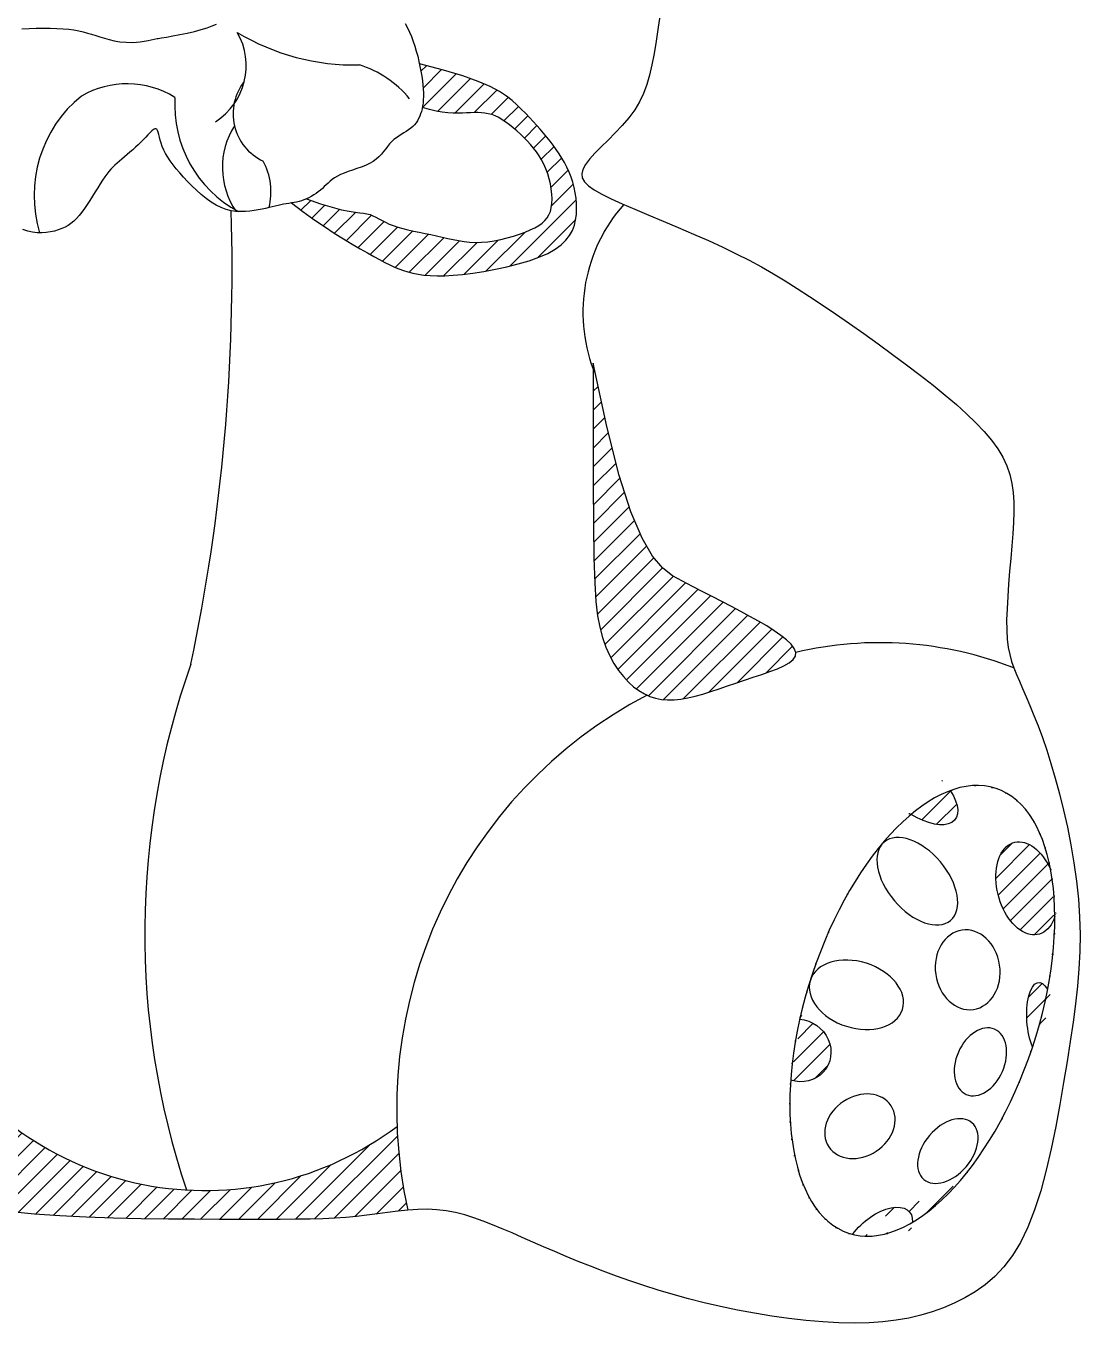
# Model space of a CAD drawing. Extents: x 1133 to 1381, y 1600 to 1873.
# Drawn here: x 1239.2 to 1381, y 1600.2 to 1774.7 of the extents above; entities that cross this region are included whole.
import ezdxf

# ---------------------------------------------------------------- set-up
doc = ezdxf.new("R2010")
doc.units = 0
doc.header["$LTSCALE"] = 10
doc.header["$MEASUREMENT"] = 0
for name, color, linetype in [('3', 3, 'CONTINUOUS'), ('7', 7, 'CONTINUOUS'), ('BH', 3, 'CONTINUOUS')]:
    doc.layers.add(name, color=color, linetype=linetype)
pattern_1 = [(45, (-10207.74603788839, 2496.279357756479), (-1.273452467092719, 1.273452467092719), [])]

msp = doc.modelspace()

# ---------------------------------------------------------------- hatches: boundary and pattern name
at = {"layer": 'BH'}
h = msp.add_hatch(dxfattribs=at)
h.set_pattern_fill('ANSI31', color=256, scale=14.40747, style=0)
h.set_pattern_definition(pattern_1)
h.paths.add_polyline_path([(1292.690759712568, 1741.220122312225), (1291.922071896526, 1741.328717495911), (1291.214935056734, 1741.468755776565), (1290.556759210549, 1741.635695370318), (1289.93408007359, 1741.826595762801), (1289.329936154381, 1742.044921517614), (1288.726491659665, 1742.295738467847), (1288.105910796176, 1742.584112446573), (1287.450357770676, 1742.915109286894), (1286.741996789904, 1743.293794821888), (1285.962992060575, 1743.725234884667), (1285.095507789472, 1744.214495308293), (1284.125710592965, 1744.766831110041), (1283.055776725865, 1745.388254043906), (1281.891884852617, 1746.084965048036), (1280.640213637689, 1746.863165060624), (1279.306941745523, 1747.729055019812), (1277.898247840585, 1748.688835863761), (1276.420310587322, 1749.74870853066), (1274.879308650174, 1750.91487395866), (1275.221222292814, 1750.974521942269), (1275.559666188388, 1751.041102370113), (1275.895507763875, 1751.118948023965), (1276.229614446296, 1751.212391685604), (1276.562853662654, 1751.325766136837), (1276.895586839226, 1751.462248751151), (1278.799124104478, 1750.807970627267), (1280.359449360041, 1750.334932639475), (1281.621596067285, 1750.010255979965), (1282.630597687525, 1749.80106184093), (1283.431487682034, 1749.674471414553), (1284.069299512203, 1749.597605893025), (1284.589066639299, 1749.537586468539), (1285.035822524693, 1749.461534333273), (1285.44907680962, 1749.343477067163), (1285.84624385518, 1749.185067800974), (1286.239214202458, 1748.99486605323), (1286.639878392445, 1748.781431342461), (1287.060126966206, 1748.553323187161), (1287.511850464802, 1748.319101105881), (1288.006939429253, 1748.08732461711), (1288.55728440062, 1747.866553239362), (1289.17092898149, 1747.663337623848), (1289.840529020606, 1747.476192952454), (1290.554893428287, 1747.301625539762), (1291.302831114848, 1747.136141700326), (1292.073150990531, 1746.976247748742), (1292.854661965675, 1746.818449999562), (1293.636172950646, 1746.659254767357), (1294.406492855638, 1746.495168366706), (1295.157578085034, 1746.324735093511), (1295.893975019282, 1746.154651168952), (1296.62337753284, 1745.993650795541), (1297.353479500198, 1745.850468175802), (1298.091974795796, 1745.733837512225), (1298.846557294144, 1745.652493007326), (1299.624920869683, 1745.615168863636), (1300.434759396923, 1745.63059928365), (1301.279919813063, 1745.704781753044), (1302.148861306418, 1745.832766890107), (1303.02619612801, 1746.00686859632), (1303.896536528939, 1746.219400773112), (1304.744494760229, 1746.462677321962), (1305.554683072953, 1746.729012144326), (1306.31171371816, 1747.010719141657), (1307.000198946873, 1747.300112215402), (1307.607956790425, 1747.592067299429), (1308.135628400913, 1747.891708457108), (1308.587060710688, 1748.206721784238), (1308.966100652111, 1748.544793376568), (1309.276595157531, 1748.913609329908), (1309.522391159308, 1749.320855740007), (1309.707335589817, 1749.774218702663), (1309.835275381367, 1750.281384313641), (1309.90976603377, 1750.846719673731), (1309.933197316523, 1751.461315903816), (1309.90766756658, 1752.112945129767), (1309.835275120922, 1752.789379477472), (1309.718118316454, 1753.478391072817), (1309.558295490153, 1754.167752041678), (1309.357904978953, 1754.845234509941), (1309.119045119809, 1755.498610603494), (1308.843930821229, 1756.118272706288), (1308.535243277967, 1756.705094234627), (1308.195780256336, 1757.262568862874), (1307.82833952269, 1757.794190265387), (1307.435718843319, 1758.303452116563), (1307.02071598453, 1758.793848090745), (1306.586128712706, 1759.268871862319), (1306.134754794086, 1759.732017105658), (1305.669450283684, 1760.185205341446), (1305.193304390954, 1760.624069475849), (1304.709464613959, 1761.042670261306), (1304.221078450857, 1761.435068450284), (1303.731293399687, 1761.795324795239), (1303.24325695856, 1762.11750004866), (1302.76011662561, 1762.395654963004), (1302.285019898902, 1762.623850290733), (1301.819715389298, 1762.798272104634), (1301.360356158782, 1762.923607758808), (1300.901696382043, 1763.006669927685), (1300.438490233815, 1763.05427128566), (1299.965491888812, 1763.073224507178), (1299.47745552177, 1763.070342266643), (1298.969135307401, 1763.052437238488), (1298.435285420392, 1763.026322097128), (1297.870414213399, 1762.999659686873), (1297.268046750389, 1762.983513531572), (1296.621462273341, 1762.989797325006), (1295.923940024164, 1763.030424760895), (1295.168759244745, 1763.11730953302), (1294.349199177037, 1763.262365335106), (1293.458539062925, 1763.477505860927), (1292.490058144343, 1763.774644804218), (1292.525369901779, 1763.962470924456), (1292.577777273806, 1764.360653639062), (1292.611534799231, 1764.78396649577), (1292.62620877432, 1765.235009162572), (1292.621365495363, 1765.716381307395), (1292.5965712586, 1766.230682598225), (1292.551392360274, 1766.780512703039), (1292.485539665431, 1767.366954816558), (1292.399302313939, 1767.98502624074), (1292.293114014396, 1768.628227804244), (1292.167408475449, 1769.290060335808), (1292.09501394056, 1769.627042499966), (1295.329581041515, 1768.794228714785), (1297.93948111057, 1768.012018453941), (1300.009156113112, 1767.275378671478), (1301.623048014573, 1766.579276321427), (1302.865598780385, 1765.918678357819), (1303.821250375957, 1765.288551734711), (1304.574444766697, 1764.683863406137), (1305.209623918061, 1764.099580326139), (1305.797680716734, 1763.531071579082), (1306.355311734638, 1762.975314770545), (1306.885664464997, 1762.429689636487), (1307.391886401032, 1761.891575912829), (1307.877125035939, 1761.358353335507), (1308.344527862964, 1760.827401640434), (1308.797242375284, 1760.296100563544), (1309.238416066117, 1759.761829840783), (1309.670205552098, 1759.221998323677), (1310.090803943507, 1758.674131326208), (1310.497413474033, 1758.115783277997), (1310.887236377317, 1757.544508608618), (1311.257474887048, 1756.957861747693), (1311.605331236944, 1756.353397124803), (1311.928007660621, 1755.728669169561), (1312.222706391816, 1755.081232311572), (1312.48657137474, 1754.409747311018), (1312.716513395873, 1753.717300250404), (1312.909384952191, 1753.008083542882), (1313.062038540767, 1752.286289601538), (1313.171326658578, 1751.556110839485), (1313.234101802671, 1750.821739669849), (1313.247216470047, 1750.087368505758), (1313.207523157729, 1749.357189760296), (1313.109426314342, 1748.635337618611), (1312.93753819505, 1747.925713353783), (1312.674023006588, 1747.232160010981), (1312.301044955671, 1746.558520635295), (1311.800768249061, 1745.908638271876), (1311.155357093496, 1745.286355965829), (1310.346975695737, 1744.69551676228), (1309.357788262521, 1744.139963706357), (1308.179926064064, 1743.623306931651), (1306.845388624497, 1743.148224925633), (1305.396142531388, 1742.717163264224), (1303.874154372321, 1742.332567523345), (1302.321390734907, 1741.996883278944), (1300.779818206733, 1741.712556106928), (1299.291403375362, 1741.482031583242), (1297.898112828403, 1741.307755283809), (1296.632820391762, 1741.191008224596), (1295.492028844455, 1741.128413181699), (1294.463148203915, 1741.115428371249), (1293.5335884875, 1741.147512009389)])
h = msp.add_hatch(dxfattribs=at)
h.set_pattern_fill('ANSI31', color=256, scale=14.40747, style=0)
h.set_pattern_definition(pattern_1)
h.paths.add_polyline_path([(1315.46161203826, 1729.368623130582), (1315.463354597181, 1720.409853832431), (1315.475552509652, 1713.208999187458), (1315.508661129194, 1707.532502293234), (1315.573135809334, 1703.14680624728), (1315.679431903647, 1699.818354147177), (1315.838004765679, 1697.31358909046), (1316.059309748907, 1695.398954174689), (1316.353802206928, 1693.840892497419), (1316.72864599371, 1692.444241396091), (1317.177838965015, 1691.16741516764), (1317.692087477053, 1690.007222348917), (1318.262097886001, 1688.960471476748), (1318.878576548117, 1688.023971087978), (1319.532229819582, 1687.194529719429), (1320.213764056603, 1686.468955907931), (1320.913885615386, 1685.844058190347), (1321.625624262691, 1685.316790169862), (1322.351303407429, 1684.884685715233), (1323.095569869041, 1684.545423761587), (1323.863070467012, 1684.296683244038), (1324.658452020763, 1684.136143097727), (1325.486361349755, 1684.061482257777), (1326.351445273454, 1684.070379659306), (1327.258350611299, 1684.160514237439), (1328.210272050486, 1684.328017553491), (1329.204595748921, 1684.562831673496), (1330.237255732261, 1684.853351289668), (1331.304186026167, 1685.187971094216), (1332.401320656321, 1685.555085779355), (1333.524593648312, 1685.943090037305), (1334.669939027868, 1686.340378560291), (1335.833290820579, 1686.735346040514), (1337.005452185307, 1687.119385207374), (1338.156702813676, 1687.495880938954), (1339.252191530441, 1687.87121615055), (1340.257067160406, 1688.25177375742), (1341.136478528399, 1688.64393667484), (1341.85557445915, 1689.054087818078), (1342.379503777489, 1689.488610102408), (1342.673415308218, 1689.953886443112), (1342.712525993848, 1690.454558960706), (1342.512325248073, 1690.988306596792), (1342.098370602298, 1691.551067498185), (1341.496219587925, 1692.138779811727), (1340.731429736379, 1692.747381684263), (1339.829558579091, 1693.372811262623), (1338.81616364746, 1694.011006693647), (1337.716802472891, 1694.657906124168), (1336.554273534315, 1695.310173031783), (1335.34033910057, 1695.967372217116), (1334.084002388046, 1696.629793811544), (1332.794266613089, 1697.297727946458), (1331.480134992014, 1697.971464753236), (1330.150610741239, 1698.651294363246), (1328.814697077079, 1699.33750690789), (1327.481397215906, 1700.030392518536), (1326.154777129614, 1700.776179021084), (1324.81915381231, 1701.804845019395), (1323.453907013662, 1703.392306811889), (1322.038416483327, 1705.814480696929), (1320.552061970971, 1709.347282972933), (1318.974223226234, 1714.266629938284), (1317.284279998776, 1720.848437891369)])
h = msp.add_hatch(dxfattribs=at)
h.set_pattern_fill('ANSI31', color=256, scale=14.40747, style=0)
h.set_pattern_definition(pattern_1)
edge = h.paths.add_edge_path()
edge.add_ellipse((1358.887797305686, 1672.152991118252), major_axis=(-5.244780581926871, 4.191581197285138), ratio=0.4802735510047861, start_angle=104.4212186073797, end_angle=235.5547572200572)
edge.add_ellipse((1359.746035014619, 1642.240345702668), major_axis=(9.91740394054422, 29.91264612325747), ratio=0.4950659604083599, start_angle=38.64353683869609, end_angle=381.6034940721556, ccw=False)
edge = h.paths.add_edge_path(flags=0)
edge.add_ellipse((1359.746035014619, 1642.240345702668), major_axis=(9.917403941151106, 29.91264612342398), ratio=0.4950659604190794, start_angle=304.0910340395082, end_angle=318.067347118096, ccw=False)
edge.add_ellipse((1373.763902592547, 1658.720879851442), major_axis=(-1.660161194795101, 6.181621112289347), ratio=0.6107066536241308, start_angle=-75.87848498156097, end_angle=223.5672030861444, ccw=False)
edge = h.paths.add_edge_path()
edge.add_ellipse((1375.766454746508, 1640.906660293707), major_axis=(-0.3814385650454149, 5.14421312684004), ratio=0.3770377288368276, start_angle=-36.05979278104557, end_angle=131.6624473591899)
edge.add_ellipse((1359.746035014619, 1642.240345702668), major_axis=(9.917403941544599, 29.91264612524509), ratio=0.4950659603877738, start_angle=-75.17077935836068, end_angle=270.09398425783365, ccw=False)
edge = h.paths.add_edge_path(flags=16)
edge.add_ellipse((1353.833736631383, 1611.660857582598), major_axis=(4.195824215464185, 3.524738492816142), ratio=0.5290023548918223, start_angle=-26.97552254909455, end_angle=115.1540207046793)
edge.add_ellipse((1359.746035014619, 1642.240345702668), major_axis=(9.917403941407358, 29.91264612328583), ratio=0.4950659604232907, start_angle=-150.46028176630352, end_angle=182.0417030491854, ccw=False)
edge = h.paths.add_edge_path(flags=16)
edge.add_ellipse((1343.153456810107, 1636.905606190026), major_axis=(-3.623665742859974, 2.476843016601896), ratio=0.9397016591384515, start_angle=107.7270927359118, end_angle=301.2886008197852)
edge.add_ellipse((1359.746035014619, 1642.240345702668), major_axis=(9.917403941484888, 29.9126461215739), ratio=0.4950659604394461, start_angle=-242.74796330536242, end_angle=101.47361349761712, ccw=False)
h = msp.add_hatch(dxfattribs=at)
h.set_pattern_fill('ANSI31', color=256, scale=14.40747, style=0)
h.set_pattern_definition(pattern_1)
edge = h.paths.add_edge_path()
edge.add_line((1231.568657806907, 1615.873993370062), (1229.104920840517, 1616.189635469076))
edge.add_line((1229.104920840517, 1616.189635469076), (1226.842991693717, 1616.450294738081))
edge.add_line((1226.842991693717, 1616.450294738081), (1224.769110748653, 1616.625425163495))
edge.add_line((1224.769110748653, 1616.625425163496), (1222.869518387479, 1616.684480731727))
edge.add_line((1222.869518387479, 1616.684480731727), (1221.130454992363, 1616.596915429167))
edge.add_ellipse((1115.306501441992, 1652.950640550118), major_axis=(79.12111752024055, 79.12111752024052), ratio=0.9999999999978076, start_angle=296.040855133654, end_angle=307.8852115983602)
edge.add_ellipse((1263.255914870704, 1660.991554370952), major_axis=(-30.35174460919703, 30.35174460919704), ratio=0.9999999999997504, start_angle=75.67732001859983, end_angle=171.9830050874782)
edge.add_ellipse((1351.866906764099, 1629.049845362104), major_axis=(-44.42947999925751, 44.42947999925752), ratio=0.9999999999944876, start_angle=47.14018280655269, end_angle=57.53012410751355)
edge.add_line((1290.530679807111, 1615.418093876417), (1289.182491742498, 1615.277327715596))
edge.add_line((1289.182491742496, 1615.277327715596), (1287.815957514214, 1615.106015546724))
edge.add_line((1287.815957514214, 1615.106015546724), (1286.43260596276, 1614.920957673106))
edge.add_line((1286.43260596276, 1614.920957673106), (1285.033965928584, 1614.738954398084))
edge.add_line((1285.033965928582, 1614.738954398083), (1283.621566252157, 1614.576806024997))
edge.add_line((1283.621566252157, 1614.576806024997), (1282.189546348249, 1614.447749156483))
edge.add_line((1282.189546348249, 1614.447749156483), (1280.702487929006, 1614.35076559259))
edge.add_line((1280.702487929007, 1614.35076559259), (1279.117583280869, 1614.281273432622))
edge.add_line((1279.117583280869, 1614.281273432622), (1277.392024690324, 1614.234690775946))
edge.add_line((1277.392024690325, 1614.234690775944), (1275.48300444386, 1614.206435721888))
edge.add_line((1275.48300444386, 1614.20643572189), (1273.347714827891, 1614.191926369809))
edge.add_line((1273.347714827891, 1614.191926369809), (1270.943348128905, 1614.186580819045))
edge.add_line((1270.943348128903, 1614.186580819045), (1268.227096633387, 1614.18581716894))
edge.add_line((1268.227096633389, 1614.185817168938), (1265.17602763839, 1614.187217194438))
edge.add_line((1265.17602763839, 1614.18721719444), (1261.846708483428, 1614.197017373002))
edge.add_line((1261.846708483428, 1614.197017373002), (1258.315581518631, 1614.223617857653))
edge.add_line((1258.315581518631, 1614.223617857653), (1254.659089094172, 1614.275418801444))
edge.add_line((1254.659089094172, 1614.275418801442), (1250.953673560154, 1614.360820357422))
edge.add_line((1250.953673560154, 1614.360820357422), (1247.275777266705, 1614.488222678641))
edge.add_line((1247.275777266705, 1614.488222678641), (1243.701842563974, 1614.66602591815))
edge.add_line((1243.701842563973, 1614.666025918152), (1240.308311802088, 1614.902630228977))
edge.add_line((1240.308311802088, 1614.902630228977), (1237.156593669841, 1615.199944736418))
edge.add_line((1237.156593669841, 1615.199944736418), (1234.247962210738, 1615.533914454643))
edge.add_line((1234.24796221074, 1615.533914454643), (1231.568657806907, 1615.87399337006))

# ---------------------------------------------------------------- linework, layer by layer
at = {"layer": '3', "extrusion": (0, 0, -1)}
for centre, major_axis, ratio, start_param, end_param in [((1358.887797305686, 1672.152991118252), (-5.244780581926863, 4.191581197285135), 0.4802735510047861, 2.171979224953703, 4.460691233536043), ((1359.078517213275, 1659.673511780882), (-4.466240617221936, 5.272944753033991), 0.5866003885734606, 3.141592653587757, 9.424777960767344), ((1373.763902592547, 1658.720879851442), (-1.660161194795101, 6.181621112289347), 0.6107066536241308, 2.381201513851539, 7.607514701532894), ((1350.878789386294, 1644.396319272802), (-6.197175673009455, 1.965447892015044), 0.6841129477380247, 3.14159265358297, 9.424777960762556), ((1375.766454746508, 1640.906660293707), (-0.3814385650454147, 5.14421312684004), 0.3770377288368277, 3.985242099528007, 6.912547418795713), ((1343.153456810107, 1636.905606190026), (-3.623665742859975, 2.476843016601896), 0.9397016591384515, 1.024707224147448, 4.40299284533666), ((1353.833736631383, 1611.660857582598), (4.195824215464185, 3.524738492816142), 0.5290023548918223, 4.273368498973212, 6.753996993107259)]:
    msp.add_ellipse(centre, major_axis=major_axis, ratio=ratio, start_param=start_param, end_param=end_param, dxfattribs=at)
for centre, major_axis, ratio in [((1365.849053305445, 1647.765610893457), (-0.7628771301416303, 5.334739512633853), 0.806265938213834), ((1367.565524972999, 1635.381394395181), (1.907192825234213, 4.382107583181086), 0.6768939988328125), ((1351.35438658364, 1626.712442775608), (4.195824215479459, 2.762632949278189), 0.7983017941967911), ((1363.178982100042, 1623.3782313764), (3.242227177804592, 3.810527717799648), 0.6478839219129526)]:
    msp.add_ellipse(centre, major_axis=major_axis, ratio=ratio, dxfattribs=at)
at = {"layer": '7'}
for points in [[(1324.54352718273, 1776.595957395632), (1324.220177387368, 1774.552803843555), (1323.92914259043, 1772.698163218771), (1323.653666860684, 1771.021673289308), (1323.371010004972, 1769.500616853165), (1323.058431830184, 1768.112276708307), (1322.69319214317, 1766.833935652723), (1322.252550750844, 1765.6428764844), (1321.713767460073, 1764.516382001315), (1321.054102077705, 1763.431735001444), (1320.261985033094, 1762.371200125695), (1319.3705292455, 1761.336969386612), (1318.424018256543, 1760.336216639616), (1317.466735607972, 1759.376115740184), (1316.542964841456, 1758.463840543765), (1315.696989498694, 1757.606564905796), (1314.973093121382, 1756.811462681751), (1314.415559251167, 1756.085707727058), (1314.062088743212, 1755.432289148392), (1313.924051706266, 1754.837457057311), (1314.006235562498, 1754.283276816541), (1314.313427734125, 1753.751813788844), (1314.850415643312, 1753.22513333698), (1315.621986712255, 1752.685300823699), (1316.63292836314, 1752.114381611766), (1317.888028018138, 1751.494441063915), (1319.383495650802, 1750.812127838759), (1321.081231439877, 1750.072423778283), (1322.934558115523, 1749.284894020337), (1324.896798407846, 1748.459103702744), (1326.921275047003, 1747.604617963343), (1328.961310763079, 1746.731001939977), (1330.970228286231, 1745.847820770476), (1332.901350346541, 1744.964639592685), (1334.720367155865, 1744.087436617641), (1336.442438852691, 1743.207842349138), (1338.095093057211, 1742.313900364217), (1339.705857389634, 1741.393654239861), (1341.302259470147, 1740.435147553111), (1342.91182691894, 1739.426423880963), (1344.562087356202, 1738.355526800433), (1346.28056840214, 1737.210499888526), (1348.085821280101, 1735.984169292116), (1349.960491625927, 1734.688491437395), (1351.87824867866, 1733.340205320419), (1353.812761677324, 1731.956049937242), (1355.737699860887, 1730.552764283935), (1357.626732468399, 1729.147087356519), (1359.453528738877, 1727.755758151075), (1361.191757911296, 1726.395515663637), (1362.818679782818, 1725.079312688098), (1364.325916382888, 1723.804957209593), (1365.708680299114, 1722.566471011109), (1366.96218411906, 1721.357875875627), (1368.081640430288, 1720.173193586121), (1369.062261820431, 1719.006445925565), (1369.899260877002, 1717.851654676941), (1370.587850187638, 1716.702841623222), (1371.12663342308, 1715.552832906651), (1371.527778586846, 1714.389672106552), (1371.806844765653, 1713.200207161501), (1371.979391046176, 1711.971286010092), (1372.060976515135, 1710.689756590895), (1372.067160259225, 1709.342466842509), (1372.013501365145, 1707.916264703505), (1371.91555891964, 1706.397998112476), (1371.788293582995, 1704.782485955731), (1371.644272310223, 1703.096430910553), (1371.495463629926, 1701.374506601947), (1371.353836070683, 1699.651386654907), (1371.231358161142, 1697.96174469445), (1371.139998429859, 1696.34025434557), (1371.091725405486, 1694.821589233274), (1371.098507616623, 1693.440422982565), (1371.169720410766, 1692.21987134347), (1371.304366410926, 1691.136818565952), (1371.498855059011, 1690.156591025028), (1371.749595796928, 1689.244515095694), (1372.052998066581, 1688.365917152929), (1372.405471309876, 1687.486123571733), (1372.803424968719, 1686.570460727107), (1373.243268485014, 1685.584254994048), (1373.721012349246, 1684.497814589524), (1374.231071246078, 1683.301375098486), (1374.767460908781, 1681.990153947883), (1375.324197070617, 1680.559368564642), (1375.895295464807, 1679.004236375697), (1376.474771824662, 1677.319974807973), (1377.056641883381, 1675.50180128841), (1377.634921374225, 1673.544933243955), (1378.202628653504, 1671.44956994582), (1378.748792569573, 1669.235838042419), (1379.261444593809, 1666.92884602644), (1379.728616197608, 1664.553702390582), (1380.138338852392, 1662.135515627557), (1380.478644029485, 1659.69939423004), (1380.737563200335, 1657.270446690743), (1380.90312783634, 1654.873781502358), (1380.966848897953, 1652.525840562821), (1380.934155302175, 1650.208399391022), (1380.813955455087, 1647.894566911093), (1380.615157762746, 1645.557452047147), (1380.346670631234, 1643.17016372332), (1380.017402466654, 1640.705810863736), (1379.636261675039, 1638.13750239253), (1379.212156662497, 1635.438347233829), (1378.751288089434, 1632.595542727831), (1378.24902563353, 1629.652639879072), (1377.698031226846, 1626.667278108205), (1377.090966801437, 1623.697096835822), (1376.420494289314, 1620.799735482558), (1375.679275622508, 1618.032833469035), (1374.859972733098, 1615.454030215877), (1373.955247553075, 1613.1209651437), (1372.960280514009, 1611.077005312181), (1371.880326045413, 1609.308428337192), (1370.723157076316, 1607.787239473621), (1369.496546535718, 1606.485443976379), (1368.208267352651, 1605.375047100395), (1366.866092456141, 1604.428054100548), (1365.477794775217, 1603.61647023176), (1364.051147238886, 1602.912300748949), (1362.590843632664, 1602.292343972564), (1361.089261168001, 1601.752570485327), (1359.535697912877, 1601.293743935503), (1357.919451935233, 1600.916627971348), (1356.22982130303, 1600.621986241129), (1354.456104084202, 1600.41058239312), (1352.587598346736, 1600.283180075592), (1350.613602158548, 1600.240542936797), (1348.529019360371, 1600.282289150304), (1346.351176884007, 1600.403454990872), (1344.103007434009, 1600.597931258528), (1341.807443714899, 1600.859608753333), (1339.487418431258, 1601.182378275338), (1337.165864287612, 1601.560130624568), (1334.865713988534, 1601.986756601074), (1332.609900238554, 1602.456147004918), (1330.417278817278, 1602.962574460718), (1328.290397804312, 1603.501838891503), (1326.227728354317, 1604.070122044877), (1324.227741621955, 1604.663605668453), (1322.288908761886, 1605.278471509837), (1320.409700928771, 1605.910901316647), (1318.588589277273, 1606.55707683648), (1316.824044962028, 1607.213179816958), (1315.114539137719, 1607.875392005215), (1313.458542958988, 1608.539895146572), (1311.854527580492, 1609.202870985866), (1310.300964156895, 1609.860501267935), (1308.796323842855, 1610.508967737638), (1307.339077793034, 1611.144452139813), (1305.927697162073, 1611.763136219308), (1304.560653104651, 1612.36120172096), (1303.235270140165, 1612.933939465722), (1301.944286247173, 1613.473076578955), (1300.679292768942, 1613.969449262082), (1299.431881048788, 1614.413893716577), (1298.193642429975, 1614.797246143871), (1296.956168255794, 1615.110342745435), (1295.711049869564, 1615.344019722717), (1294.449878614572, 1615.489113277154), (1293.165902083621, 1615.540786960524), (1291.85899286765, 1615.511513725831), (1290.530679807111, 1615.418093876417), (1289.182491742496, 1615.277327715596), (1287.815957514214, 1615.106015546724), (1286.43260596276, 1614.920957673106), (1285.033965928582, 1614.738954398083), (1283.621566252157, 1614.576806024985), (1282.189546348249, 1614.447749156483), (1280.702487929007, 1614.350765592577), (1279.117583280869, 1614.281273432622), (1277.392024690325, 1614.234690775944), (1275.48300444386, 1614.20643572189), (1273.347714827891, 1614.191926369809), (1270.943348128903, 1614.186580819045), (1268.227096633389, 1614.185817168938), (1265.17602763839, 1614.18721719444), (1261.846708483428, 1614.19701737299), (1258.315581518631, 1614.22361785764), (1254.659089094172, 1614.275418801442), (1250.953673560154, 1614.360820357422), (1247.275777266705, 1614.488222678641), (1243.701842563973, 1614.666025918139), (1240.308311802088, 1614.902630228977), (1237.156593669841, 1615.199944736418)], [(1290.166094582297, 1775.048689782676), (1290.478804481301, 1774.494021340959), (1290.763756481812, 1773.906423747727), (1291.023552884388, 1773.290663068719), (1291.260795989539, 1772.651505369719), (1291.478088097821, 1771.993716716503), (1291.677525508272, 1771.322352025751), (1291.859180513762, 1770.643621617863), (1292.022619405696, 1769.964024664114), (1292.167408475449, 1769.290060335808), (1292.293114014396, 1768.628227804256), (1292.399302313939, 1767.98502624074), (1292.485539665431, 1767.366954816569), (1292.551392360274, 1766.780512703028), (1292.5965712586, 1766.230682598225), (1292.621365495363, 1765.716381307395), (1292.62620877432, 1765.235009162561), (1292.611534799231, 1764.78396649577), (1292.577777273806, 1764.360653639062), (1292.525369901779, 1763.962470924444), (1292.454746386909, 1763.58681868398), (1292.366340432882, 1763.231097249678), (1292.260296603592, 1762.893068018046), (1292.135602903303, 1762.571936643397), (1291.990958196369, 1762.26726984452), (1291.825061347165, 1761.978634340183), (1291.636611220114, 1761.705596849175), (1291.424306679546, 1761.44772409028), (1291.186846589861, 1761.204582782268), (1290.922929815433, 1760.975739643927), (1290.632556366865, 1760.759894838509), (1290.320930839513, 1760.55228230715), (1289.994558974975, 1760.347269435466), (1289.659946514834, 1760.139223609072), (1289.323599200692, 1759.922512213561), (1288.992022774151, 1759.69150263457), (1288.671722976769, 1759.440562257696), (1288.369205550147, 1759.16405846855), (1288.088012506583, 1758.858597256254), (1287.819830941338, 1758.529739023981), (1287.553384220317, 1758.185282778368), (1287.277395709496, 1757.833027526091), (1286.980588774783, 1757.480772273826), (1286.651686782154, 1757.136316028213), (1286.279413097565, 1756.807457795927), (1285.85249108692, 1756.501996583645), (1285.364270428558, 1756.225565007577), (1284.826606050094, 1755.975130122235), (1284.255979191605, 1755.745492591679), (1283.66887109309, 1755.531453079981), (1283.0817629946, 1755.3278122512), (1282.511136136111, 1755.129370769419), (1281.973471757647, 1754.9309292987), (1281.485251099282, 1754.727288503102), (1281.058473660616, 1754.514404454527), (1280.687211979895, 1754.292854856196), (1280.361056854912, 1754.064372819174), (1280.069599083512, 1753.830691454514), (1279.802429463516, 1753.593543873278), (1279.549138792789, 1753.354663186508), (1279.299317869127, 1753.115782505258), (1279.042557490373, 1752.878634940602), (1278.770544750938, 1752.645098029749), (1278.4833519315, 1752.417627014482), (1278.18314760937, 1752.198821562804), (1277.872100361794, 1751.991281342665), (1277.552378766088, 1751.79760602203), (1277.226151399467, 1751.620395268876), (1276.895586839226, 1751.462248751151), (1276.562853662654, 1751.325766136837), (1276.229614446296, 1751.212391685604), (1275.895507763875, 1751.118948023954), (1275.559666188388, 1751.041102370113), (1275.221222292814, 1750.974521942269), (1274.879308650174, 1750.91487395866), (1274.533057833443, 1750.857825637484), (1274.181602415647, 1750.799044196954), (1273.824074969736, 1750.734196855296), (1273.459174351179, 1750.659961813313), (1273.083864545109, 1750.577061202215), (1272.694675819079, 1750.487228135848), (1272.288138440688, 1750.39219572802), (1271.86078267747, 1750.293697092546), (1271.409138797046, 1750.193465343247), (1270.929737066946, 1750.093233593949), (1270.419107754751, 1749.994734958475), (1269.875009990294, 1749.901291237395), (1269.300118352385, 1749.82257897825), (1268.698336282025, 1749.76986341536), (1268.073567220306, 1749.754409783027), (1267.429714608228, 1749.78748331556), (1266.770681886883, 1749.880349247269), (1266.100372497318, 1750.044272812431), (1265.42268988053, 1750.290519245378), (1264.741826625659, 1750.62609321124), (1264.063131913857, 1751.040957098458), (1263.392244074394, 1751.520812726299), (1262.734801436489, 1752.051361914057), (1262.096442329388, 1752.618306480977), (1261.482805082314, 1753.207348246351), (1260.899528024511, 1753.804189029439), (1260.352249485222, 1754.394530649532), (1259.845740357694, 1754.966674594783), (1259.381301791414, 1755.519321028893), (1258.959367499898, 1756.053769784483), (1258.580371196607, 1756.571320694136), (1258.244746595055, 1757.073273590464), (1257.952927408753, 1757.560928306071), (1257.705347351215, 1758.035584673546), (1257.502440135904, 1758.498542525505), (1257.342904609335, 1758.949079729793), (1257.21850014986, 1759.378386295295), (1257.11925126879, 1759.775630266195), (1257.035182477453, 1760.129979686601), (1256.956318287232, 1760.430602600693), (1256.872683209407, 1760.666667052606), (1256.774301755337, 1760.827341086497), (1256.651198436351, 1760.901792746521), (1256.495421776404, 1760.883089581066), (1256.307116349897, 1760.779897155557), (1256.088450743897, 1760.604780539672), (1255.841593545447, 1760.370304803066), (1255.56871334157, 1760.08903501543), (1255.271978719311, 1759.773536246417), (1254.953558265715, 1759.436373565693), (1254.615620567825, 1759.090112042952), (1254.260840214185, 1758.745439208338), (1253.893915799499, 1758.405532433968), (1253.520051919968, 1758.071691552448), (1253.14445317177, 1757.745216396355), (1252.772324151105, 1757.427406798317), (1252.408869454199, 1757.119562590922), (1252.059293677228, 1756.822983606777), (1251.728801416421, 1756.538969678479), (1251.420790116961, 1756.267087526663), (1251.131428620178, 1755.999971424018), (1250.855078616303, 1755.728522531284), (1250.586101795701, 1755.443642009226), (1250.31885984863, 1755.136231018545), (1250.04771446538, 1754.797190719983), (1249.767027336282, 1754.417422274291), (1249.471160151599, 1753.987826842198), (1249.155992607057, 1753.503205087749), (1248.823476419884, 1752.973955688369), (1248.477081312776, 1752.414376824776), (1248.120277008376, 1751.838766677691), (1247.756533229376, 1751.261423427841), (1247.389319698399, 1750.696645255959), (1247.022106138113, 1750.158730342777), (1246.65836227121, 1749.661976869002), (1246.300039814922, 1749.217577854482), (1245.943018464946, 1748.824305675578), (1245.581659911622, 1748.477827547704), (1245.210325845183, 1748.173810686314), (1244.823377955991, 1747.907922306871), (1244.415177934281, 1747.675829624808), (1243.980087470391, 1747.473199855587), (1243.512468254605, 1747.29570021464), (1243.008272270657, 1747.14109209663), (1242.469812675899, 1747.015513612996), (1241.900992921204, 1746.927197054398), (1241.305716457347, 1746.884374711464), (1240.687886735128, 1746.895278874867), (1240.051407205396, 1746.968141835232), (1239.400181318946, 1747.111195883223), (1238.738112526584, 1747.332673309485)], [(1256.799242228451, 1773.028963136141), (1256.961127062948, 1773.054057179535), (1257.407313326878, 1773.1257286541), (1258.078598660954, 1773.238561576385), (1258.915780705867, 1773.387139962913), (1259.85965710231, 1773.566047830256), (1260.851025490947, 1773.769869194952), (1261.830683512519, 1773.993188073535), (1262.739428807692, 1774.230588482553), (1263.530853666369, 1774.476510013792), (1264.209728975329, 1774.724814559953), (1264.793620270568, 1774.969219588964)], [(1238.60445584934, 1774.337607239937), (1239.584150093853, 1774.379635194795), (1240.556037436743, 1774.40953137502), (1241.509274952588, 1774.424696109892), (1242.433019715916, 1774.422529728674), (1243.316428801303, 1774.40043256064), (1244.148659283353, 1774.355804935047), (1244.918868236571, 1774.286047181171), (1245.62044147595, 1774.1896428235), (1246.263679778156, 1774.069408167381), (1246.863112660223, 1773.92924271339), (1247.433269639232, 1773.773045962083), (1247.988680232216, 1773.604717414026), (1248.543873956232, 1773.428156569786), (1249.113380328366, 1773.247262929952), (1249.711728865648, 1773.065935995071), (1250.352509368482, 1772.889952807063), (1251.045552770644, 1772.732600573272), (1251.799750289281, 1772.609044042401), (1252.623993141468, 1772.534447963155), (1253.527172544371, 1772.523977084198), (1254.518179715093, 1772.592796154247), (1255.605905870729, 1772.756069921994), (1256.799242228451, 1773.028963136141)], [(1274.879308650174, 1750.91487395866), (1276.420310587322, 1749.74870853066), (1277.898247840585, 1748.688835863761), (1279.306941745523, 1747.729055019812), (1280.640213637689, 1746.863165060624), (1281.891884852617, 1746.084965048036), (1283.055776725865, 1745.388254043895), (1284.125710592965, 1744.766831110041), (1285.095507789496, 1744.214495308293), (1285.962992060575, 1743.725234884667), (1286.741996789904, 1743.293794821888), (1287.450357770676, 1742.915109286894), (1288.105910796176, 1742.584112446573), (1288.726491659665, 1742.295738467847), (1289.329936154381, 1742.044921517614), (1289.93408007359, 1741.826595762801), (1290.556759210549, 1741.635695370318), (1291.214935056734, 1741.468755776552), (1291.922071896526, 1741.328717495899), (1292.690759712568, 1741.220122312225), (1293.5335884875, 1741.147512009378), (1294.463148203915, 1741.115428371249), (1295.492028844455, 1741.128413181699), (1296.632820391762, 1741.191008224596), (1297.898112828403, 1741.307755283809), (1299.291403375362, 1741.482031583242), (1300.779818206733, 1741.712556106928), (1302.321390734907, 1741.996883278931), (1303.874154372321, 1742.332567523345), (1305.396142531388, 1742.717163264224), (1306.845388624497, 1743.148224925633), (1308.179926064064, 1743.623306931651), (1309.357788262521, 1744.139963706357), (1310.346975695737, 1744.69551676228), (1311.155357093496, 1745.286355965816), (1311.800768249061, 1745.908638271865), (1312.301044955671, 1746.558520635295), (1312.674023006588, 1747.232160010981), (1312.93753819505, 1747.925713353783), (1313.109426314342, 1748.635337618598), (1313.207523157729, 1749.357189760296), (1313.247216470047, 1750.087368505758), (1313.234101802671, 1750.821739669849), (1313.171326658578, 1751.556110839485), (1313.062038540767, 1752.286289601525), (1312.909384952191, 1753.008083542869), (1312.716513395873, 1753.717300250404), (1312.48657137474, 1754.409747311005), (1312.222706391816, 1755.081232311572), (1311.928007660621, 1755.728669169572), (1311.605331236944, 1756.353397124803), (1311.257474887048, 1756.957861747693), (1310.887236377317, 1757.544508608618), (1310.497413474033, 1758.115783277985), (1310.090803943507, 1758.674131326208), (1309.670205552098, 1759.221998323677), (1309.238416066117, 1759.761829840783), (1308.79724237526, 1760.296100563544), (1308.344527862964, 1760.827401640434), (1307.877125035939, 1761.358353335507), (1307.391886401032, 1761.891575912829), (1306.885664464997, 1762.429689636487), (1306.355311734638, 1762.975314770545), (1305.797680716734, 1763.531071579071), (1305.209623918061, 1764.099580326139), (1304.574444766697, 1764.683863406137), (1303.821250375957, 1765.288551734711), (1302.865598780385, 1765.918678357819), (1301.623048014573, 1766.579276321427), (1300.009156113112, 1767.275378671478), (1297.93948111057, 1768.012018453941), (1295.329581041515, 1768.794228714785), (1292.09501394056, 1769.627042499955)], [(1276.895586839226, 1751.462248751151), (1278.799124104478, 1750.807970627267), (1280.359449360041, 1750.334932639475), (1281.621596067285, 1750.010255979965), (1282.630597687525, 1749.801061840919), (1283.431487682034, 1749.674471414553), (1284.069299512203, 1749.597605893025), (1284.589066639299, 1749.537586468539), (1285.035822524693, 1749.461534333273), (1285.44907680962, 1749.343477067163), (1285.84624385518, 1749.185067800963), (1286.239214202458, 1748.99486605323), (1286.639878392445, 1748.781431342461), (1287.060126966229, 1748.553323187161), (1287.511850464802, 1748.319101105881), (1288.006939429253, 1748.0873246171), (1288.55728440062, 1747.866553239362), (1289.17092898149, 1747.663337623848), (1289.840529020606, 1747.476192952454), (1290.554893428287, 1747.301625539762), (1291.302831114823, 1747.136141700326), (1292.073150990531, 1746.976247748742), (1292.854661965699, 1746.81844999955), (1293.636172950646, 1746.659254767357), (1294.406492855638, 1746.495168366706), (1295.157578085034, 1746.324735093511), (1295.893975019282, 1746.154651168952), (1296.62337753284, 1745.993650795541), (1297.353479500198, 1745.85046817579), (1298.091974795796, 1745.733837512214), (1298.846557294144, 1745.652493007326), (1299.624920869683, 1745.615168863636), (1300.434759396923, 1745.63059928365), (1301.279919813063, 1745.704781753044), (1302.148861306392, 1745.832766890107), (1303.02619612801, 1746.006868596309), (1303.896536528939, 1746.219400773112), (1304.744494760229, 1746.462677321962), (1305.554683072953, 1746.729012144326), (1306.31171371816, 1747.010719141645), (1307.000198946873, 1747.300112215402), (1307.607956790425, 1747.592067299429), (1308.135628400913, 1747.891708457108), (1308.587060710688, 1748.206721784238), (1308.966100652111, 1748.544793376568), (1309.276595157531, 1748.913609329908), (1309.522391159308, 1749.320855740007), (1309.707335589817, 1749.774218702652), (1309.835275381367, 1750.281384313628), (1309.90976603377, 1750.846719673731), (1309.933197316523, 1751.461315903816), (1309.90766756658, 1752.112945129767), (1309.835275120922, 1752.789379477472), (1309.718118316454, 1753.478391072817), (1309.558295490153, 1754.167752041678), (1309.357904978953, 1754.845234509941), (1309.119045119809, 1755.498610603483), (1308.843930821229, 1756.118272706288), (1308.535243277967, 1756.705094234627), (1308.195780256336, 1757.262568862863), (1307.82833952269, 1757.794190265387), (1307.435718843319, 1758.303452116563), (1307.020715984554, 1758.793848090745), (1306.586128712706, 1759.268871862319), (1306.134754794086, 1759.732017105645), (1305.669450283684, 1760.185205341446), (1305.193304390954, 1760.624069475849), (1304.709464613959, 1761.042670261306), (1304.221078450857, 1761.435068450273), (1303.731293399687, 1761.795324795239), (1303.24325695856, 1762.11750004866), (1302.76011662561, 1762.395654963004), (1302.285019898902, 1762.623850290733), (1301.819715389298, 1762.798272104634), (1301.360356158782, 1762.923607758808), (1300.901696382043, 1763.006669927674), (1300.438490233815, 1763.05427128566), (1299.965491888812, 1763.073224507178), (1299.47745552177, 1763.070342266643), (1298.969135307401, 1763.052437238488), (1298.435285420392, 1763.026322097128), (1297.870414213376, 1762.99965968686), (1297.268046750389, 1762.983513531572), (1296.621462273341, 1762.989797325006), (1295.923940024164, 1763.030424760895), (1295.168759244745, 1763.11730953302), (1294.349199177037, 1763.262365335106), (1293.458539062925, 1763.477505860927), (1292.490058144343, 1763.774644804218)], [(1315.46161203826, 1729.368623130582), (1315.463354597181, 1720.409853832431), (1315.475552509652, 1713.208999187458), (1315.508661129194, 1707.532502293234), (1315.573135809334, 1703.14680624728), (1315.679431903647, 1699.818354147177), (1315.838004765679, 1697.31358909046), (1316.059309748907, 1695.398954174689), (1316.353802206928, 1693.840892497419), (1316.72864599371, 1692.444241396091), (1317.177838965015, 1691.16741516764), (1317.692087477053, 1690.007222348917), (1318.262097886001, 1688.960471476748), (1318.878576548117, 1688.023971087978), (1319.532229819582, 1687.194529719429), (1320.213764056603, 1686.468955907931), (1320.913885615386, 1685.844058190347), (1321.625624262691, 1685.316790169862), (1322.351303407429, 1684.884685715233), (1323.095569869041, 1684.545423761587), (1323.863070467012, 1684.296683244038), (1324.658452020763, 1684.136143097727), (1325.486361349755, 1684.061482257777), (1326.351445273454, 1684.070379659306), (1327.258350611299, 1684.160514237439), (1328.210272050486, 1684.328017553491), (1329.204595748921, 1684.562831673496), (1330.237255732261, 1684.853351289668), (1331.304186026167, 1685.187971094216), (1332.401320656321, 1685.555085779355), (1333.524593648312, 1685.943090037305), (1334.669939027868, 1686.340378560291), (1335.833290820579, 1686.735346040514), (1337.005452185307, 1687.119385207374), (1338.156702813676, 1687.495880938954), (1339.252191530441, 1687.87121615055), (1340.257067160406, 1688.25177375742), (1341.136478528399, 1688.64393667484), (1341.85557445915, 1689.054087818078), (1342.379503777489, 1689.488610102408), (1342.673415308218, 1689.953886443112), (1342.712525993848, 1690.454558960706), (1342.512325248073, 1690.988306596792), (1342.098370602298, 1691.551067498185), (1341.496219587925, 1692.138779811727), (1340.731429736379, 1692.747381684263), (1339.829558579091, 1693.372811262623), (1338.81616364746, 1694.011006693647), (1337.716802472891, 1694.657906124168), (1336.554273534315, 1695.310173031783), (1335.34033910057, 1695.967372217116), (1334.084002388046, 1696.629793811544), (1332.794266613089, 1697.297727946458), (1331.480134992014, 1697.971464753236), (1330.150610741239, 1698.651294363246), (1328.814697077079, 1699.33750690789), (1327.481397215906, 1700.030392518536), (1326.154777129614, 1700.776179021084), (1324.81915381231, 1701.804845019395), (1323.453907013662, 1703.392306811889), (1322.038416483327, 1705.814480696929), (1320.552061970971, 1709.347282972933), (1318.974223226234, 1714.266629938284), (1317.284279998776, 1720.848437891369), (1315.46161203826, 1729.368623130582)]]:
    msp.add_lwpolyline(points, dxfattribs=at)
for centre, radius, start, end in [((1259.811200853037, 1769.390527151148), 8.981266703141348, 302.7978771376734, 29.92155568828257), ((1283.281616547392, 1799.746804700006), 30.25957404944177, 238.7756621490559, 271.3903624476175), ((1279.626888069239, 1755.715072727042), 14.46307924421891, 39.62735169507692, 72.33453958240587), ((1252.755135260051, 1754.645637004382), 12.3012123555438, 58.38986244641831, 119.9511759044832), ((1274.044279916065, 1762.912850602663), 7.022327647207105, 141.6232930602199, 244.868285195549), ((1257.517660639043, 1751.9142801833), 17.26800264598996, 129.1579140626309, 196.9159772924147), ((1275.422364616823, 1764.098741256274), 16.25194460014933, 176.3909534738173, 241.8365770194182), ((1276.039859692666, 1755.712962936646), 10.45207668909998, 147.6625199658613, 214.5356482145084), ((1263.481656272759, 1752.406406781376), 8.641371507780923, 345.8484351744277, 28.69322139700412), ((1336.075785889632, 1736.197125435274), 21.98648851979583, 138.6400470780107, 200.3515368368945), ((1009.189522930474, 1742.055152704332), 257.699994470836, 348.0884458109182, 1.740084111140508), ((1354.030749399059, 1642.32239722861), 49.44499139504018, 68.62374574525545, 103.232634109225), ((1363.974517003306, 1652.634722753359), 108.8411545181207, 160.5564833052633, 198.4764836487226), ((1351.866906764099, 1629.049845362093), 62.8327731831456, 117.634265376938, 192.5301241073743), ((1263.255914870704, 1660.991554370952), 42.92384886800705, 210.6773200186117, 306.9830050874683)]:
    msp.add_arc(centre, radius, start, end, dxfattribs=at)
at = {"layer": '7', "extrusion": (0, 0, -1)}
msp.add_ellipse((1359.746035014619, 1642.240345702668), major_axis=(9.917403941289887, 29.91264612330521), ratio=0.4950659604175973, dxfattribs=at)

doc.saveas('drawing.dxf')
